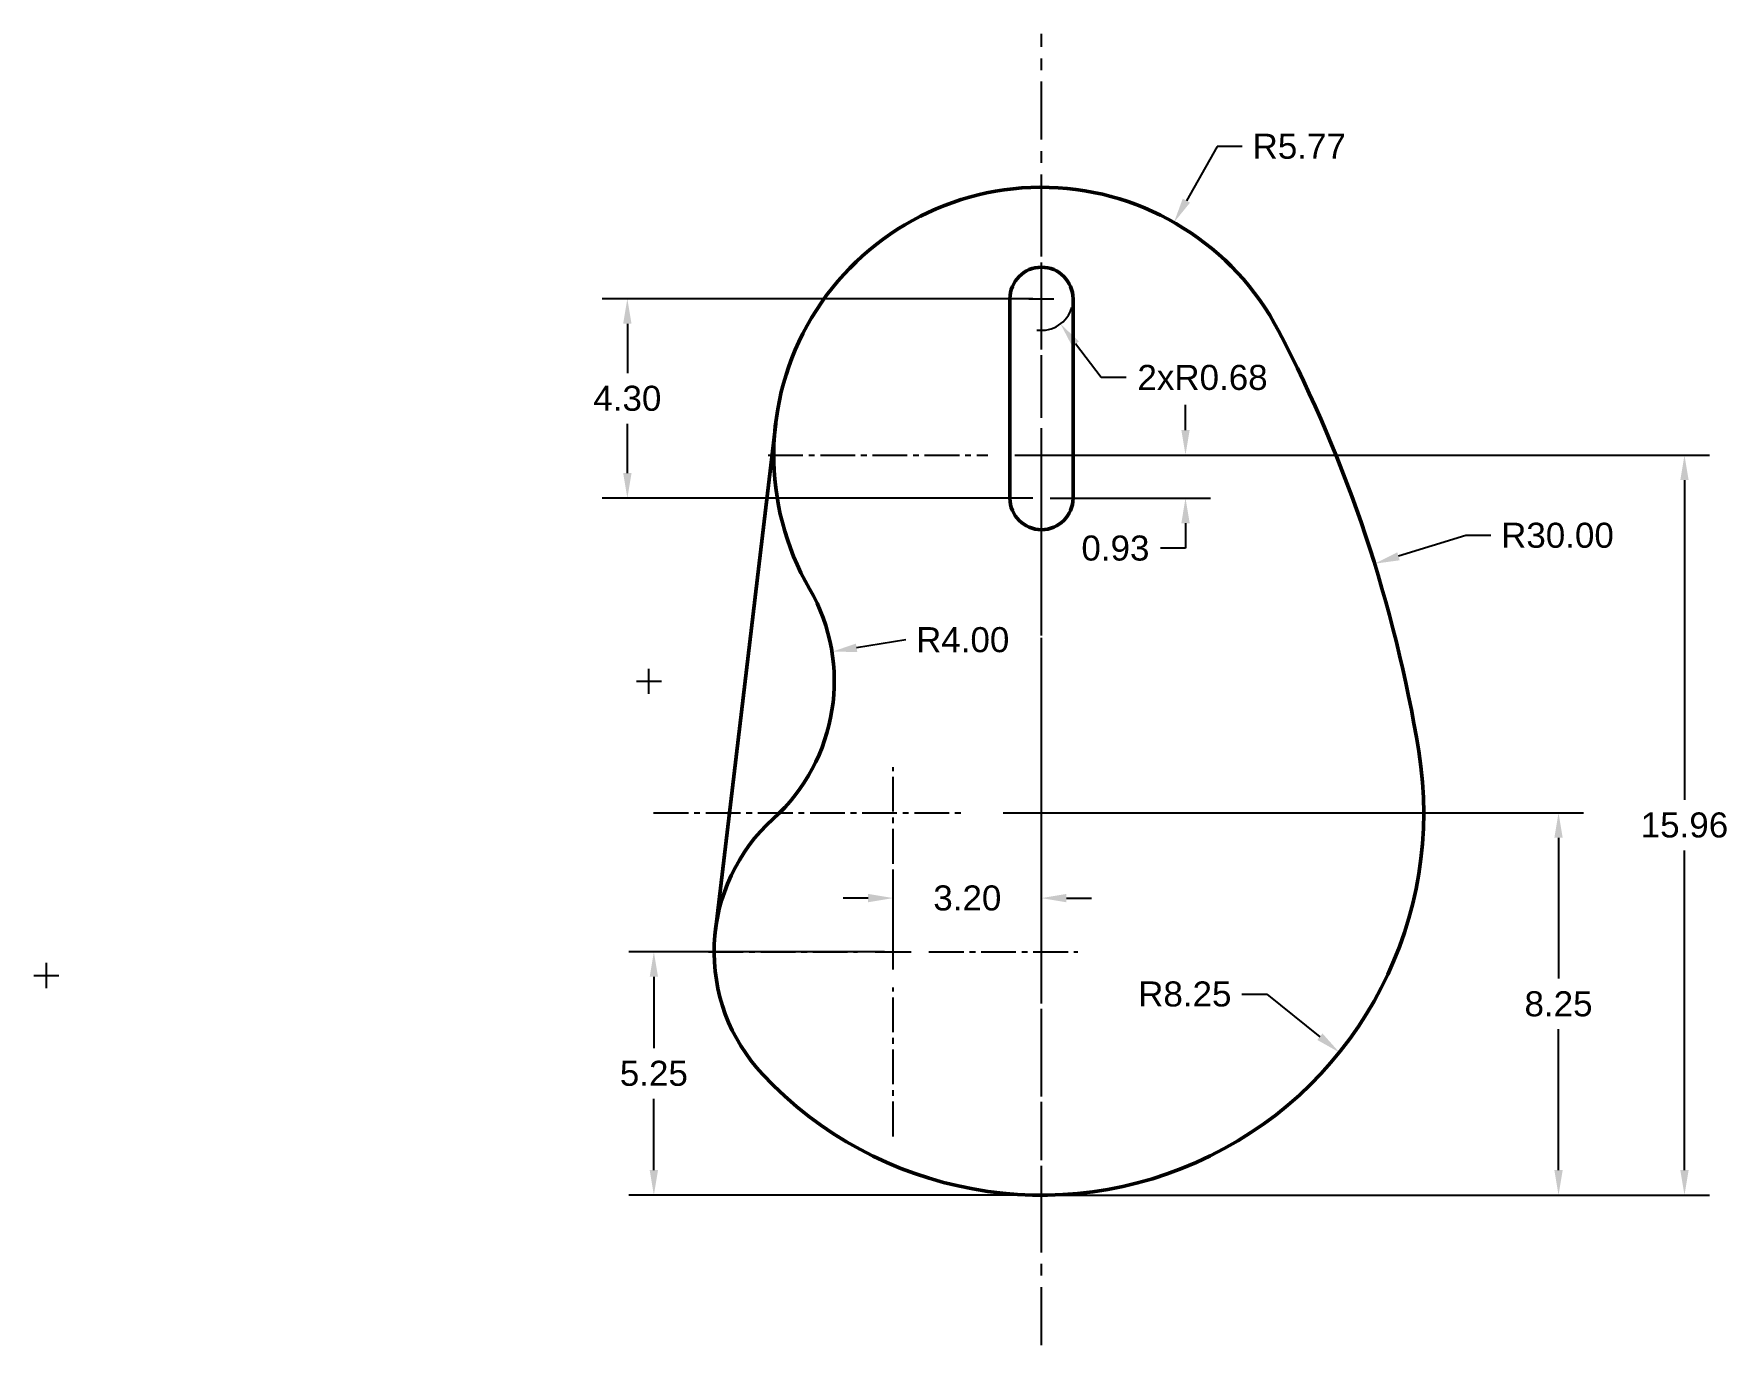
# Model space of a CAD drawing. Header units: inches. Extents: x -17 to 19.6, y -1 to 27.3.
import ezdxf

# ---------------------------------------------------------------- set-up
doc = ezdxf.new("R2010")
doc.units = ezdxf.units.IN
doc.header["$MEASUREMENT"] = 0
doc.linetypes.add('CENTER', pattern=[2, 1.25, -0.25, 0.25, -0.25])
doc.linetypes.add('CENTER2', pattern=[1.125, 0.75, -0.125, 0.125, -0.125])
doc.layers.add('Dim', color=252, linetype='Continuous', transparency=0.4)
doc.styles.get("Standard").update_dxf_attribs({"font": 'arial.ttf'})
doc.dimstyles.get("Standard").update_dxf_attribs({"dimscale": 3, "dimtxt": 0.18, "dimasz": 0.18, "dimexe": 0.18, "dimexo": 0.0625, "dimgap": 0.09, "dimtad": 0, "dimtih": 1, "dimtoh": 1, "dimzin": 0, "dimdsep": 46, "dimtxsty": 'Standard', "dimcen": 0.09, "dimadec": 0, "dimazin": 0, "dimtfac": 1, "dimtofl": 0, "dimtmove": 0, "dimatfit": 3, "dimfxl": 1, "dimtolj": 1, "dimtzin": 0, "dimarcsym": 0})

# ---------------------------------------------------------------- blocks, each defined once
blk = doc.blocks.new('*U1')
at = {"layer": 'Dim', "color": 0, "linetype": 'CENTER2', "transparency": 16777216}
for p, q in [((0, 1.155), (0, 5.895)), ((-5.895, 0), (-1.155, 0)), ((1.155, 0), (5.895, 0)), ((0, -5.895), (0, -1.155))]:
    blk.add_line(p, q, dxfattribs=at)
at = {"layer": 'Dim', "color": 0, "linetype": 'Continuous', "transparency": 16777216}
for p, q in [((0, -0.577), (0, 0.577)), ((-0.577, 0), (0.577, 0))]:
    blk.add_line(p, q, dxfattribs=at)
blk = doc.blocks.new('*U2')
at = {"layer": 'Dim', "color": 0, "linetype": 'CENTER2', "transparency": 16777216}
for p, q in [((0, 1.649), (0, 8.367)), ((-8.367, 0), (-1.649, 0)), ((1.649, 0), (8.367, 0)), ((0, -8.367), (0, -1.649))]:
    blk.add_line(p, q, dxfattribs=at)
at = {"layer": 'Dim', "color": 0, "linetype": 'Continuous', "transparency": 16777216}
for p, q in [((0, -0.825), (0, 0.825)), ((-0.825, 0), (0.825, 0))]:
    blk.add_line(p, q, dxfattribs=at)
blk = doc.blocks.new('*U3')
at = {"layer": 'Dim', "color": 0, "linetype": 'CENTER2', "transparency": 16777216}
for p, q in [((0, 0.773), (0, 3.983)), ((-3.983, 0), (-0.773, 0)), ((0.773, 0), (3.983, 0)), ((0, -3.983), (0, -0.773))]:
    blk.add_line(p, q, dxfattribs=at)
at = {"layer": 'Dim', "color": 0, "linetype": 'Continuous', "transparency": 16777216}
for p, q in [((0, -0.386), (0, 0.386)), ((-0.386, 0), (0.386, 0))]:
    blk.add_line(p, q, dxfattribs=at)
blk = doc.blocks.new('*D4')
at = {"layer": 'Defpoints', "color": 0, "transparency": 16777216}
for p in [(1.562, 7.508), (-3.601, 2.259), (4.761, 2.259)]:
    blk.add_point(p, dxfattribs=at)
at = {"layer": 'Dim', "color": 0, "lineweight": -2, "transparency": 16777216}
for p, q in [((1.375, 7.508), (-4.141, 7.508)), ((-3.601, 6.968), (-3.601, 5.429)), ((-3.601, 2.799), (-3.601, 4.338)), ((4.574, 2.259), (-4.141, 2.259))]:
    blk.add_line(p, q, dxfattribs=at)
at = {"layer": 'Dim', "color": 0, "transparency": 16777216}
for points in [[(-3.691, 6.968), (-3.511, 6.968), (-3.601, 7.508)], [(-3.691, 2.799), (-3.511, 2.799), (-3.601, 2.259)]]:
    blk.add_solid(points, dxfattribs=at)
at = {"layer": 'Dim', "color": 0, "transparency": 16777216, "insert": (-3.601, 4.883), "char_height": 0.54, "attachment_point": 5}
blk.add_mtext('\\A1;5.25', dxfattribs=at)
blk = doc.blocks.new('*D5')
at = {"layer": 'Defpoints', "color": 0, "transparency": 16777216}
for p in [(4.761, 8.665), (1.562, 7.508), (4.761, 7.508)]:
    blk.add_point(p, dxfattribs=at)
at = {"layer": 'Dim', "color": 0, "lineweight": -2, "transparency": 16777216}
for p, q in [((1.562, 7.696), (1.562, 9.205)), ((4.761, 7.696), (4.761, 9.205)), ((1.022, 8.665), (0.482, 8.665)), ((5.301, 8.665), (5.841, 8.665))]:
    blk.add_line(p, q, dxfattribs=at)
at = {"layer": 'Dim', "color": 0, "transparency": 16777216}
for points in [[(1.022, 8.755), (1.022, 8.575), (1.562, 8.665)], [(5.301, 8.755), (5.301, 8.575), (4.761, 8.665)]]:
    blk.add_solid(points, dxfattribs=at)
at = {"layer": 'Dim', "color": 0, "transparency": 16777216, "insert": (3.162, 8.665), "char_height": 0.54, "attachment_point": 5}
blk.add_mtext('\\A1;3.20', dxfattribs=at)
blk = doc.blocks.new('*D6')
at = {"layer": 'Defpoints', "color": 0, "transparency": 16777216}
for p in [(4.761, 10.506), (15.917, 10.506), (4.761, 2.259)]:
    blk.add_point(p, dxfattribs=at)
at = {"layer": 'Dim', "color": 0, "lineweight": -2, "transparency": 16777216}
for p, q in [((4.949, 10.506), (16.457, 10.506)), ((15.917, 9.966), (15.917, 6.928)), ((15.917, 2.799), (15.917, 5.837)), ((4.949, 2.259), (16.457, 2.259))]:
    blk.add_line(p, q, dxfattribs=at)
at = {"layer": 'Dim', "color": 0, "transparency": 16777216}
for points in [[(15.827, 9.966), (16.007, 9.966), (15.917, 10.506)], [(15.827, 2.799), (16.007, 2.799), (15.917, 2.259)]]:
    blk.add_solid(points, dxfattribs=at)
at = {"layer": 'Dim', "color": 0, "transparency": 16777216, "insert": (15.917, 6.382), "char_height": 0.54, "attachment_point": 5}
blk.add_mtext('\\A1;8.25', dxfattribs=at)
blk = doc.blocks.new('*D7')
at = {"layer": 'Defpoints', "color": 0, "transparency": 16777216}
for p in [(4.761, 18.22), (18.634, 18.22), (4.761, 2.259)]:
    blk.add_point(p, dxfattribs=at)
at = {"layer": 'Dim', "color": 0, "lineweight": -2, "transparency": 16777216}
for p, q in [((4.949, 18.22), (19.174, 18.22)), ((18.634, 17.68), (18.634, 10.785)), ((18.634, 2.799), (18.634, 9.694)), ((4.949, 2.259), (19.174, 2.259))]:
    blk.add_line(p, q, dxfattribs=at)
at = {"layer": 'Dim', "color": 0, "transparency": 16777216}
for points in [[(18.544, 17.68), (18.724, 17.68), (18.634, 18.22)], [(18.544, 2.799), (18.724, 2.799), (18.634, 2.259)]]:
    blk.add_solid(points, dxfattribs=at)
at = {"layer": 'Dim', "color": 0, "transparency": 16777216, "insert": (18.634, 10.239), "char_height": 0.54, "attachment_point": 5}
blk.add_mtext('\\A1;15.96', dxfattribs=at)
blk = doc.blocks.new('*D8')
at = {"layer": 'Defpoints', "color": 0, "transparency": 16777216}
for p in [(11.948, 15.877), (-16.707, 6.996)]:
    blk.add_point(p, dxfattribs=at)
at = {"layer": 'Dim', "color": 0, "lineweight": -2, "transparency": 16777216}
for p, q in [((13.916, 16.487), (12.464, 16.037)), ((14.456, 16.487), (13.916, 16.487)), ((-16.977, 6.996), (-16.437, 6.996)), ((-16.707, 6.726), (-16.707, 7.266))]:
    blk.add_line(p, q, dxfattribs=at)
at = {"layer": 'Dim', "color": 0, "transparency": 16777216}
blk.add_solid([(12.437, 16.123), (12.491, 15.951), (11.948, 15.877)], dxfattribs=at)
at = {"layer": 'Dim', "color": 0, "transparency": 16777216, "insert": (15.894, 16.487), "char_height": 0.54, "attachment_point": 5}
blk.add_mtext('\\A1;R30.00', dxfattribs=at)
blk = doc.blocks.new('*D9')
at = {"layer": 'Defpoints', "color": 0, "transparency": 16777216}
for p in [(4.761, 10.506), (11.188, 5.338)]:
    blk.add_point(p, dxfattribs=at)
at = {"layer": 'Dim', "color": 0, "lineweight": -2, "transparency": 16777216}
for p, q in [((9.086, 6.594), (9.626, 6.594)), ((9.626, 6.594), (10.767, 5.676))]:
    blk.add_line(p, q, dxfattribs=at)
at = {"layer": 'Dim', "color": 0, "transparency": 16777216}
blk.add_solid([(10.824, 5.746), (10.711, 5.606), (11.188, 5.338)], dxfattribs=at)
at = {"layer": 'Dim', "color": 0, "transparency": 16777216, "insert": (7.854, 6.594), "char_height": 0.54, "attachment_point": 5}
blk.add_mtext('\\A1;R8.25', dxfattribs=at)
blk = doc.blocks.new('*D10')
at = {"layer": 'Defpoints', "color": 0, "transparency": 16777216}
for p in [(0.24, 13.978), (-3.709, 13.342)]:
    blk.add_point(p, dxfattribs=at)
at = {"layer": 'Dim', "color": 0, "lineweight": -2, "transparency": 16777216}
for p, q in [((1.833, 14.235), (0.773, 14.064)), ((-3.709, 13.072), (-3.709, 13.612)), ((-3.979, 13.342), (-3.439, 13.342))]:
    blk.add_line(p, q, dxfattribs=at)
at = {"layer": 'Dim', "color": 0, "transparency": 16777216}
blk.add_solid([(0.758, 14.153), (0.787, 13.975), (0.24, 13.978)], dxfattribs=at)
at = {"layer": 'Dim', "color": 0, "transparency": 16777216, "insert": (3.062, 14.235), "char_height": 0.54, "attachment_point": 5}
blk.add_mtext('\\A1;R4.00', dxfattribs=at)
blk = doc.blocks.new('*D12')
at = {"layer": 'Defpoints', "color": 0, "transparency": 16777216}
for p in [(-4.173, 21.591), (4.761, 21.591), (4.761, 17.291)]:
    blk.add_point(p, dxfattribs=at)
at = {"layer": 'Dim', "color": 0, "lineweight": -2, "transparency": 16777216}
for p, q in [((4.574, 21.591), (-4.713, 21.591)), ((-4.173, 21.051), (-4.173, 19.987)), ((-4.173, 17.831), (-4.173, 18.895)), ((4.574, 17.291), (-4.713, 17.291))]:
    blk.add_line(p, q, dxfattribs=at)
at = {"layer": 'Dim', "color": 0, "transparency": 16777216}
for points in [[(-4.263, 21.051), (-4.083, 21.051), (-4.173, 21.591)], [(-4.263, 17.831), (-4.083, 17.831), (-4.173, 17.291)]]:
    blk.add_solid(points, dxfattribs=at)
at = {"layer": 'Dim', "color": 0, "transparency": 16777216, "insert": (-4.173, 19.441), "char_height": 0.54, "attachment_point": 5}
blk.add_mtext('\\A1;4.30', dxfattribs=at)
blk = doc.blocks.new('*D13')
at = {"layer": 'Defpoints', "color": 0, "transparency": 16777216}
for p in [(7.62, 23.237), (4.761, 18.22)]:
    blk.add_point(p, dxfattribs=at)
at = {"layer": 'Dim', "color": 0, "lineweight": -2, "transparency": 16777216}
for p, q in [((8.553, 24.876), (7.887, 23.706)), ((9.093, 24.876), (8.553, 24.876)), ((4.761, 17.95), (4.761, 18.49)), ((4.491, 18.22), (5.031, 18.22))]:
    blk.add_line(p, q, dxfattribs=at)
at = {"layer": 'Dim', "color": 0, "transparency": 16777216}
blk.add_solid([(7.809, 23.751), (7.965, 23.662), (7.62, 23.237)], dxfattribs=at)
at = {"layer": 'Dim', "color": 0, "transparency": 16777216, "insert": (10.323, 24.876), "char_height": 0.54, "attachment_point": 5}
blk.add_mtext('\\A1;R5.77', dxfattribs=at)
blk = doc.blocks.new('*D14')
at = {"layer": 'Defpoints', "color": 0, "transparency": 16777216}
for p in [(4.761, 21.591), (5.172, 21.048)]:
    blk.add_point(p, dxfattribs=at)
at = {"layer": 'Dim', "color": 0, "lineweight": -2, "transparency": 16777216}
for p, q in [((4.491, 21.591), (5.031, 21.591)), ((4.761, 21.321), (4.761, 21.861)), ((6.048, 19.891), (5.498, 20.617)), ((6.588, 19.891), (6.048, 19.891))]:
    blk.add_line(p, q, dxfattribs=at)
blk.add_arc((4.761, 21.591), 0.681, 261.6781, 344.2168, dxfattribs=at)
at = {"layer": 'Dim', "color": 0, "transparency": 16777216}
blk.add_solid([(5.57, 20.672), (5.426, 20.563), (5.172, 21.048)], dxfattribs=at)
at = {"layer": 'Dim', "color": 0, "transparency": 16777216, "insert": (8.236, 19.891), "char_height": 0.54, "attachment_point": 5}
blk.add_mtext('\\A1;2xR0.68', dxfattribs=at)
blk = doc.blocks.new('*D15')
at = {"layer": 'Defpoints', "color": 0, "transparency": 16777216}
for p in [(4.761, 18.22), (7.869, 18.22), (4.761, 17.291)]:
    blk.add_point(p, dxfattribs=at)
at = {"layer": 'Dim', "color": 0, "lineweight": -2, "transparency": 16777216}
for p, q in [((7.869, 18.76), (7.869, 19.3)), ((4.949, 18.22), (8.409, 18.22)), ((4.949, 17.291), (8.409, 17.291)), ((7.869, 16.751), (7.869, 16.211)), ((7.869, 16.211), (7.329, 16.211))]:
    blk.add_line(p, q, dxfattribs=at)
at = {"layer": 'Dim', "color": 0, "transparency": 16777216}
for points in [[(7.779, 18.76), (7.959, 18.76), (7.869, 18.22)], [(7.779, 16.751), (7.959, 16.751), (7.869, 17.291)]]:
    blk.add_solid(points, dxfattribs=at)
at = {"layer": 'Dim', "color": 0, "transparency": 16777216, "insert": (6.357, 16.211), "char_height": 0.54, "attachment_point": 5}
blk.add_mtext('\\A1;0.93', dxfattribs=at)

msp = doc.modelspace()

# ---------------------------------------------------------------- linework, layer by layer
at = {"lineweight": 50}
for p, q in [((4.081, 21.591), (4.081, 17.291)), ((5.442, 17.291), (5.442, 21.591)), ((-2.274, 7.964), (-0.973, 18.902))]:
    msp.add_line(p, q, dxfattribs=at)
for centre, radius, start, end in [((4.761, 18.22), 5.775, 27.6019, 209.9361), ((4.761, 21.591), 0.681, 0, 180), ((-16.707, 6.996), 30, 9.286, 27.6019), ((4.761, 17.291), 0.681, 180, 0), ((-3.709, 13.342), 4, 312.1018, 29.9361), ((4.761, 10.506), 8.247, 223.1388, 9.286), ((1.562, 7.508), 3.863, 132.1018, 223.1388)]:
    msp.add_arc(centre, radius, start, end, dxfattribs=at)
at = {"layer": 'Dim', "linetype": 'CENTER'}
msp.add_line((4.761, -0.976), (4.761, 27.304), dxfattribs=at)

# ---------------------------------------------------------------- block references
at = {"layer": 'Dim', "linetype": 'CENTER2'}
for name, p in [('*U1', (4.761, 18.22)), ('*U2', (4.761, 10.506)), ('*U3', (1.562, 7.508))]:
    msp.add_blockref(name, p, dxfattribs=at)

# ---------------------------------------------------------------- dimensions: what is measured, and where the dimension line sits
at = {"layer": 'Dim'}
for center, mpoint, picture, middle in [((4.761, 18.22), (7.62, 23.237), '*D13', (10.323, 24.876)), ((-16.707, 6.996), (11.948, 15.877), '*D8', (15.894, 16.487)), ((-3.709, 13.342), (0.24, 13.978), '*D10', (1.833, 14.235)), ((4.761, 10.506), (11.188, 5.338), '*D9', (7.854, 6.594))]:
    dim = msp.add_radius_dim(center=center, mpoint=mpoint, dimstyle='Standard', dxfattribs=at)
    dim.commit()
    dim.dimension.update_dxf_attribs({"geometry": picture, "text_midpoint": middle, "dimtype": 164})
for base, p1, p2, picture, middle in [((-4.173, 21.591), (4.761, 17.291), (4.761, 21.591), '*D12', (-4.173, 19.441)), ((18.634, 18.22), (4.761, 2.259), (4.761, 18.22), '*D7', (18.634, 10.239)), ((15.917, 10.506), (4.761, 2.259), (4.761, 10.506), '*D6', (15.917, 6.382)), ((-3.601, 2.259), (1.562, 7.508), (4.761, 2.259), '*D4', (-3.601, 4.883))]:
    dim = msp.add_linear_dim(base=base, p1=p1, p2=p2, angle=90, dimstyle='Standard', dxfattribs=at)
    dim.commit()
    dim.dimension.update_dxf_attribs({"geometry": picture, "text_midpoint": middle})
dim = msp.add_radius_dim(center=(4.761, 21.591), mpoint=(5.172, 21.048), text='2x<>', dimstyle='Standard', dxfattribs=at)
dim.commit()
dim.dimension.update_dxf_attribs({"geometry": '*D14', "text_midpoint": (8.236, 19.891), "dimtype": 164})
dim = msp.add_linear_dim(base=(7.869, 18.22), p1=(4.761, 17.291), p2=(4.761, 18.22), angle=90, dimstyle='Standard', dxfattribs=at)
dim.commit()
dim.dimension.update_dxf_attribs({"geometry": '*D15', "text_midpoint": (6.357, 16.211), "dimtype": 160})
dim = msp.add_linear_dim(base=(4.761, 8.665), p1=(1.562, 7.508), p2=(4.761, 7.508), dimstyle='Standard', dxfattribs=at)
dim.commit()
dim.dimension.update_dxf_attribs({"geometry": '*D5', "text_midpoint": (3.162, 8.665)})

doc.saveas('drawing.dxf')
